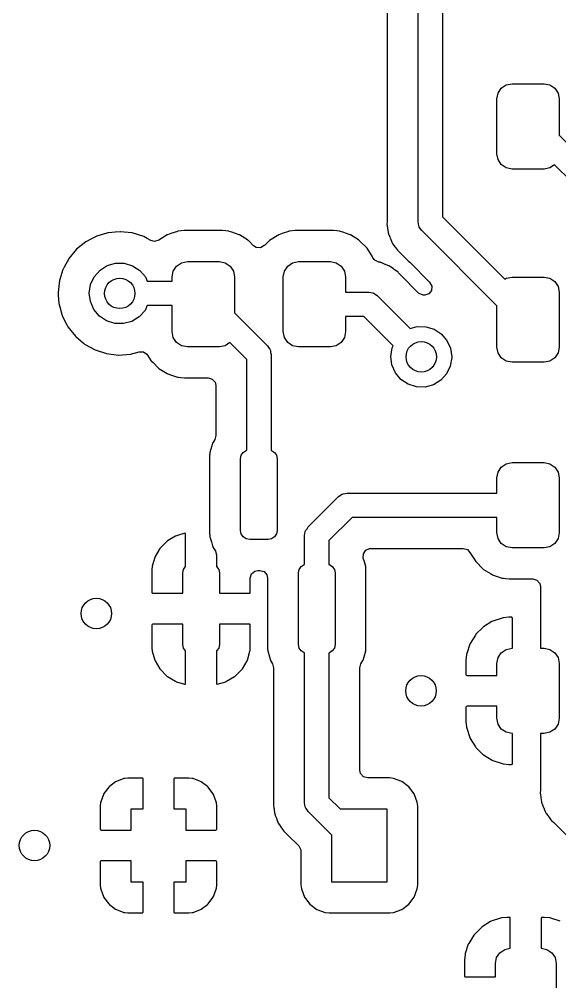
# Model space of a CAD drawing. Extents: x 63 to 234, y -148 to -41.
# Drawn here: x 122.69 to 131.56, y -67.01 to -51.2 of the extents above; entities that cross this region are included whole.
import ezdxf

# ---------------------------------------------------------------- set-up
doc = ezdxf.new("R2010")
doc.units = 0
doc.layers.add('BLACK', color=7, linetype='CONTINUOUS')

msp = doc.modelspace()

# ---------------------------------------------------------------- linework, layer by layer
at = {"layer": 'BLACK', "linetype": 'CONTINUOUS'}
for p, q in [((128.73, -43.2554), (128.73, -54.499)), ((129.238, -54.5279), (129.238, -43.2305)), ((129.638, -43.3136), (129.638, -54.4451)), ((130.605, -52.3322), (130.686, -52.278)), ((130.686, -52.278), (130.782, -52.259)), ((130.782, -52.259), (131.307, -52.259)), ((131.307, -52.259), (131.403, -52.278)), ((131.403, -52.278), (131.484, -52.3322)), ((130.532, -52.509), (130.551, -52.4133)), ((130.551, -52.4133), (130.605, -52.3322)), ((131.484, -52.3322), (131.538, -52.4133)), ((131.538, -52.4133), (131.557, -52.509)), ((130.532, -53.409), (130.532, -52.509)), ((131.557, -52.509), (131.557, -53.1012)), ((131.557, -53.1012), (132.099, -53.6428)), ((130.551, -53.5047), (130.532, -53.409)), ((130.605, -53.5858), (130.551, -53.5047)), ((130.686, -53.64), (130.605, -53.5858)), ((131.479, -53.5889), (131.403, -53.64)), ((131.757, -53.8668), (131.479, -53.5889)), ((130.782, -53.659), (130.686, -53.64)), ((131.307, -53.659), (130.782, -53.659)), ((131.403, -53.64), (131.307, -53.659)), ((128.728, -54.5332), (128.726, -54.5653)), ((128.73, -54.5076), (128.728, -54.5332)), ((128.73, -54.499), (128.73, -54.5076)), ((129.246, -54.5605), (129.238, -54.5279)), ((129.638, -54.4451), (130.662, -55.469)), ((124.262, -54.6964), (124.153, -54.7062)), ((124.344, -54.6888), (124.262, -54.6964)), ((124.35, -54.6895), (124.344, -54.6888)), ((124.535, -54.7089), (124.35, -54.6895)), ((124.35, -54.6895), (124.35, -54.6895)), ((125.285, -54.6847), (125.178, -54.7203)), ((125.292, -54.6825), (125.285, -54.6847)), ((125.285, -54.6847), (125.285, -54.6847)), ((125.299, -54.6818), (125.292, -54.6825)), ((125.394, -54.6718), (125.299, -54.6818)), ((125.299, -54.6818), (125.299, -54.6818)), ((125.398, -54.6715), (125.394, -54.6718)), ((125.394, -54.6718), (125.394, -54.6718)), ((126.023, -54.6715), (125.398, -54.6715)), ((126.078, -54.6771), (126.023, -54.6715)), ((126.121, -54.6815), (126.078, -54.6771)), ((126.128, -54.6822), (126.121, -54.6815)), ((126.121, -54.6815), (126.121, -54.6815)), ((126.134, -54.6844), (126.128, -54.6822)), ((126.176, -54.6981), (126.134, -54.6844)), ((126.134, -54.6844), (126.134, -54.6844)), ((127.11, -54.6847), (127.003, -54.7203)), ((127.117, -54.6825), (127.11, -54.6847)), ((127.11, -54.6847), (127.11, -54.6847)), ((127.124, -54.6818), (127.117, -54.6825)), ((127.219, -54.6718), (127.124, -54.6818)), ((127.124, -54.6818), (127.124, -54.6818)), ((127.223, -54.6715), (127.219, -54.6718)), ((127.219, -54.6718), (127.219, -54.6718)), ((127.848, -54.6715), (127.223, -54.6715)), ((127.903, -54.6771), (127.848, -54.6715)), ((127.946, -54.6815), (127.903, -54.6771)), ((127.953, -54.6822), (127.946, -54.6815)), ((127.946, -54.6815), (127.946, -54.6815)), ((127.959, -54.6844), (127.953, -54.6822)), ((128.001, -54.6981), (127.959, -54.6844)), ((127.959, -54.6844), (127.959, -54.6844)), ((128.726, -54.5653), (128.736, -54.6255)), ((128.736, -54.6255), (128.737, -54.6282)), ((128.737, -54.6282), (128.738, -54.6347)), ((128.738, -54.6347), (128.745, -54.6981)), ((129.25, -54.5937), (129.246, -54.5605)), ((129.256, -54.6034), (129.25, -54.5937)), ((129.258, -54.6146), (129.256, -54.6034)), ((129.279, -54.6408), (129.258, -54.6146)), ((129.297, -54.6691), (129.279, -54.6408)), ((130.532, -55.9043), (129.297, -54.6691)), ((123.782, -54.8542), (123.628, -54.9782)), ((123.875, -54.8055), (123.782, -54.8542)), ((123.952, -54.7655), (123.875, -54.8055)), ((123.957, -54.7626), (123.952, -54.7655)), ((123.952, -54.7655), (123.952, -54.7655)), ((124.054, -54.7341), (123.957, -54.7626)), ((124.141, -54.7085), (124.054, -54.7341)), ((124.147, -54.7068), (124.141, -54.7085)), ((124.141, -54.7085), (124.141, -54.7085)), ((124.153, -54.7062), (124.147, -54.7068)), ((124.153, -54.7062), (124.153, -54.7062)), ((124.541, -54.7095), (124.535, -54.7089)), ((124.535, -54.7089), (124.535, -54.7089)), ((124.73, -54.768), (124.541, -54.7095)), ((124.787, -54.7988), (124.73, -54.768)), ((124.85, -54.8333), (124.787, -54.7988)), ((124.908, -54.8485), (124.85, -54.8333)), ((124.977, -54.8296), (124.908, -54.8485)), ((125.118, -54.7423), (124.977, -54.8296)), ((125.124, -54.7385), (125.118, -54.7423)), ((125.118, -54.7423), (125.118, -54.7423)), ((125.178, -54.7203), (125.124, -54.7385)), ((126.296, -54.7379), (126.176, -54.6981)), ((126.302, -54.7417), (126.296, -54.7379)), ((126.435, -54.8236), (126.302, -54.7417)), ((126.302, -54.7417), (126.302, -54.7417)), ((126.446, -54.8307), (126.435, -54.8236)), ((126.451, -54.8359), (126.446, -54.8307)), ((126.534, -54.9183), (126.451, -54.8359)), ((126.799, -54.8315), (126.713, -54.9173)), ((126.949, -54.7385), (126.799, -54.8315)), ((127.003, -54.7203), (126.949, -54.7385)), ((128.121, -54.7379), (128.001, -54.6981)), ((128.127, -54.7417), (128.121, -54.7379)), ((128.26, -54.8236), (128.127, -54.7417)), ((128.127, -54.7417), (128.127, -54.7417)), ((128.271, -54.8307), (128.26, -54.8236)), ((128.396, -54.9557), (128.271, -54.8307)), ((128.745, -54.6981), (128.748, -54.7052)), ((128.748, -54.7052), (128.749, -54.7079)), ((128.749, -54.7079), (128.753, -54.7242)), ((128.753, -54.7242), (128.754, -54.7267)), ((128.754, -54.7267), (128.755, -54.7342)), ((128.755, -54.7342), (128.772, -54.773)), ((128.772, -54.773), (128.781, -54.7927)), ((128.781, -54.7927), (128.783, -54.7988)), ((128.783, -54.7988), (128.806, -54.8586)), ((123.628, -54.9782), (123.501, -55.1297)), ((126.579, -54.9472), (126.534, -54.9183)), ((126.65, -54.9522), (126.579, -54.9472)), ((126.712, -54.9181), (126.65, -54.9522)), ((126.713, -54.9173), (126.712, -54.9181)), ((128.4, -54.9619), (128.396, -54.9557)), ((128.482, -55.0931), (128.4, -54.9619)), ((128.806, -54.8586), (128.81, -54.8648)), ((128.81, -54.8648), (128.811, -54.8672)), ((128.811, -54.8672), (128.82, -54.882)), ((128.82, -54.882), (128.821, -54.8843)), ((128.821, -54.8843), (128.824, -54.8912)), ((128.824, -54.8912), (128.862, -54.9412)), ((128.862, -54.9412), (128.863, -54.9419)), ((128.863, -54.9419), (128.867, -54.9472)), ((128.867, -54.9472), (128.899, -54.9936)), ((128.899, -54.9936), (128.899, -54.9936)), ((128.899, -54.9936), (128.903, -54.9999)), ((128.903, -54.9999), (128.909, -55.0049)), ((128.909, -55.0049), (128.909, -55.0049)), ((128.909, -55.0049), (128.95, -55.0413)), ((123.498, -55.1351), (123.424, -55.2688)), ((123.501, -55.1297), (123.498, -55.1351)), ((123.498, -55.1351), (123.498, -55.1351)), ((128.49, -55.1061), (128.482, -55.0931)), ((128.492, -55.113), (128.49, -55.1061)), ((128.493, -55.1155), (128.492, -55.113)), ((128.526, -55.1583), (128.493, -55.1155)), ((128.591, -55.187), (128.526, -55.1583)), ((128.95, -55.0413), (128.955, -55.0463)), ((128.955, -55.0463), (129.07, -55.1615)), ((129.07, -55.1615), (129.077, -55.174)), ((123.404, -55.3089), (123.351, -55.4765)), ((123.406, -55.303), (123.404, -55.3089)), ((123.404, -55.3089), (123.404, -55.3089)), ((123.424, -55.2688), (123.406, -55.303)), ((123.919, -55.4277), (124.013, -55.3214)), ((124.013, -55.3214), (124.133, -55.2458)), ((124.133, -55.2458), (124.269, -55.2068)), ((124.269, -55.2068), (124.411, -55.2077)), ((124.411, -55.2077), (124.547, -55.2483)), ((124.547, -55.2483), (124.666, -55.3254)), ((124.666, -55.3254), (124.758, -55.4328)), ((125.217, -55.3343), (125.271, -55.2532)), ((125.271, -55.2532), (125.352, -55.199)), ((125.352, -55.199), (125.448, -55.18)), ((125.448, -55.18), (125.973, -55.18)), ((125.973, -55.18), (126.069, -55.199)), ((126.069, -55.199), (126.15, -55.2532)), ((126.15, -55.2532), (126.204, -55.3343)), ((127.042, -55.3343), (127.096, -55.2532)), ((127.096, -55.2532), (127.177, -55.199)), ((127.177, -55.199), (127.273, -55.18)), ((127.273, -55.18), (127.798, -55.18)), ((127.798, -55.18), (127.894, -55.199)), ((127.894, -55.199), (127.975, -55.2532)), ((127.975, -55.2532), (128.029, -55.3343)), ((128.596, -55.1877), (128.591, -55.187)), ((128.604, -55.1887), (128.596, -55.1877)), ((128.596, -55.1877), (128.596, -55.1877)), ((128.611, -55.1915), (128.604, -55.1887)), ((128.614, -55.1921), (128.611, -55.1915)), ((128.63, -55.1968), (128.614, -55.1921)), ((128.632, -55.1976), (128.63, -55.1968)), ((128.64, -55.199), (128.632, -55.1976)), ((128.698, -55.2252), (128.64, -55.199)), ((128.704, -55.2278), (128.698, -55.2252)), ((128.713, -55.2315), (128.704, -55.2278)), ((128.757, -55.2482), (128.713, -55.2315)), ((128.764, -55.251), (128.757, -55.2482)), ((128.757, -55.2482), (128.757, -55.2482)), ((128.77, -55.2554), (128.764, -55.251)), ((128.772, -55.2566), (128.77, -55.2554)), ((128.787, -55.265), (128.772, -55.2566)), ((128.789, -55.2664), (128.787, -55.265)), ((128.796, -55.2695), (128.789, -55.2664)), ((128.832, -55.2976), (128.796, -55.2695)), ((128.846, -55.3089), (128.832, -55.2976)), ((128.852, -55.3129), (128.846, -55.3089)), ((128.904, -55.3496), (128.852, -55.3129)), ((129.077, -55.174), (129.079, -55.1746)), ((129.079, -55.1746), (129.1, -55.1917)), ((129.1, -55.1917), (129.427, -55.5188)), ((123.351, -55.4765), (123.346, -55.4915)), ((123.859, -55.556), (123.919, -55.4277)), ((124.758, -55.4328), (124.79, -55.5022)), ((125.198, -55.43), (125.217, -55.3343)), ((125.198, -55.5022), (125.198, -55.43)), ((126.204, -55.3343), (126.223, -55.43)), ((126.223, -55.43), (126.223, -56.0222)), ((127.023, -55.43), (127.042, -55.3343)), ((127.023, -56.33), (127.023, -55.43)), ((128.029, -55.3343), (128.048, -55.43)), ((128.048, -55.43), (128.048, -55.68)), ((128.912, -55.3554), (128.904, -55.3495)), ((128.904, -55.3495), (128.904, -55.3496)), ((128.916, -55.3636), (128.912, -55.3554)), ((128.942, -55.3932), (128.916, -55.3636)), ((128.948, -55.3995), (128.942, -55.3932)), ((129.245, -55.6965), (128.948, -55.3995)), ((130.662, -55.469), (130.686, -55.453)), ((130.686, -55.453), (130.782, -55.434)), ((130.782, -55.434), (131.307, -55.434)), ((131.307, -55.434), (131.403, -55.453)), ((131.403, -55.453), (131.484, -55.5072)), ((123.346, -55.4915), (123.324, -55.6881)), ((123.837, -55.6961), (123.859, -55.556)), ((124.79, -55.5022), (125.198, -55.5022)), ((129.427, -55.5188), (129.461, -55.5811)), ((129.461, -55.5811), (129.456, -55.6519)), ((131.484, -55.5072), (131.538, -55.5883)), ((131.538, -55.5883), (131.557, -55.684)), ((123.324, -55.6881), (123.327, -55.7302)), ((123.327, -55.7302), (123.339, -55.8657)), ((123.855, -55.8367), (123.837, -55.6961)), ((128.048, -55.68), (128.427, -55.68)), ((128.427, -55.68), (128.459, -55.6875)), ((128.459, -55.6875), (128.493, -55.6912)), ((128.493, -55.6912), (128.502, -55.6974)), ((128.502, -55.6974), (128.513, -55.6999)), ((128.513, -55.6999), (128.54, -55.7208)), ((128.54, -55.7208), (128.568, -55.7386)), ((128.568, -55.7386), (129.11, -56.2804)), ((129.255, -55.7057), (129.245, -55.6965)), ((129.321, -55.7327), (129.255, -55.7057)), ((129.325, -55.7332), (129.321, -55.7327)), ((129.347, -55.7336), (129.325, -55.7332)), ((129.414, -55.7087), (129.347, -55.7336)), ((129.456, -55.6519), (129.414, -55.7087)), ((131.557, -55.684), (131.557, -56.584)), ((123.339, -55.8657), (123.34, -55.8851)), ((123.34, -55.8851), (123.351, -55.9228)), ((123.351, -55.9228), (123.392, -56.0652)), ((123.913, -55.9664), (123.855, -55.8367)), ((124.79, -55.9022), (124.752, -55.9818)), ((125.198, -55.9022), (124.79, -55.9022)), ((125.198, -56.33), (125.198, -55.9022)), ((130.532, -56.584), (130.532, -55.9043)), ((123.392, -56.0652), (123.395, -56.0752)), ((123.395, -56.0752), (123.398, -56.0807)), ((123.398, -56.0807), (123.467, -56.2166)), ((124.004, -56.0749), (123.913, -55.9664)), ((124.122, -56.1535), (124.004, -56.0749)), ((124.656, -56.0869), (124.536, -56.1611)), ((124.752, -55.9818), (124.656, -56.0869)), ((126.223, -56.0222), (126.765, -56.5638)), ((128.344, -56.08), (128.048, -56.08)), ((128.048, -56.08), (128.048, -56.33)), ((128.828, -56.564), (128.344, -56.08)), ((123.467, -56.2166), (123.485, -56.2512)), ((123.485, -56.2512), (123.608, -56.4062)), ((124.257, -56.1958), (124.122, -56.1535)), ((124.399, -56.1984), (124.257, -56.1958)), ((124.536, -56.1611), (124.399, -56.1984)), ((129.11, -56.2804), (129.222, -56.2482)), ((129.222, -56.2482), (129.364, -56.2491)), ((129.364, -56.2491), (129.5, -56.2897)), ((123.608, -56.4062), (123.613, -56.4101)), ((123.613, -56.4101), (123.613, -56.4101)), ((123.613, -56.4101), (123.739, -56.5172)), ((125.217, -56.4257), (125.198, -56.33)), ((125.271, -56.5068), (125.217, -56.4257)), ((127.042, -56.4257), (127.023, -56.33)), ((127.096, -56.5068), (127.042, -56.4257)), ((128.029, -56.4257), (127.975, -56.5068)), ((128.048, -56.33), (128.029, -56.4257)), ((129.5, -56.2897), (129.619, -56.3668)), ((129.619, -56.3668), (129.711, -56.4742)), ((123.739, -56.5172), (123.759, -56.5343)), ((123.759, -56.5343), (123.931, -56.6308)), ((125.352, -56.561), (125.271, -56.5068)), ((125.448, -56.58), (125.352, -56.561)), ((125.973, -56.58), (125.448, -56.58)), ((126.069, -56.561), (125.973, -56.58)), ((126.145, -56.5099), (126.069, -56.561)), ((126.423, -56.7878), (126.145, -56.5099)), ((126.765, -56.5638), (126.782, -56.5921)), ((126.782, -56.5921), (126.803, -56.6183)), ((127.177, -56.561), (127.096, -56.5068)), ((127.273, -56.58), (127.177, -56.561)), ((127.798, -56.58), (127.273, -56.58)), ((127.894, -56.561), (127.798, -56.58)), ((127.975, -56.5068), (127.894, -56.561)), ((128.812, -56.5974), (128.828, -56.564)), ((129.711, -56.4742), (129.77, -56.6033)), ((130.551, -56.6797), (130.532, -56.584)), ((131.557, -56.584), (131.538, -56.6797)), ((123.931, -56.6308), (124.119, -56.6919)), ((124.119, -56.6919), (124.316, -56.7154)), ((124.316, -56.7154), (124.322, -56.7149)), ((124.322, -56.7149), (124.507, -56.7007)), ((124.322, -56.7149), (124.322, -56.7149)), ((124.507, -56.7007), (124.513, -56.7002)), ((124.507, -56.7007), (124.507, -56.7007)), ((124.513, -56.7002), (124.654, -56.6609)), ((124.654, -56.6609), (124.725, -56.6618)), ((124.725, -56.6618), (124.784, -56.701)), ((124.784, -56.701), (124.795, -56.7159)), ((124.795, -56.7159), (124.85, -56.8043)), ((126.803, -56.6183), (126.806, -56.6295)), ((126.806, -56.6295), (126.812, -56.6392)), ((126.812, -56.6392), (126.816, -56.6724)), ((126.816, -56.6724), (126.823, -56.705)), ((126.823, -56.705), (126.823, -58.2789)), ((128.79, -56.7375), (128.812, -56.5974)), ((128.808, -56.8781), (128.79, -56.7375)), ((129.77, -56.6033), (129.79, -56.7436)), ((129.79, -56.7436), (129.79, -56.7558)), ((130.605, -56.7608), (130.551, -56.6797)), ((131.538, -56.6797), (131.484, -56.7608)), ((124.85, -56.8043), (124.855, -56.8095)), ((124.855, -56.8095), (124.884, -56.8387)), ((124.884, -56.8387), (124.975, -56.9293)), ((126.423, -58.2789), (126.423, -56.7878)), ((128.866, -57.0078), (128.808, -56.8781)), ((129.766, -56.8956), (129.705, -57.0232)), ((129.79, -56.7558), (129.766, -56.8956)), ((130.686, -56.815), (130.605, -56.7608)), ((130.782, -56.834), (130.686, -56.815)), ((131.307, -56.834), (130.782, -56.834)), ((131.403, -56.815), (131.307, -56.834)), ((131.484, -56.7608), (131.403, -56.815)), ((124.975, -56.9293), (124.981, -56.9331)), ((124.981, -56.9331), (124.981, -56.9331)), ((124.981, -56.9331), (125.118, -57.0177)), ((125.118, -57.0177), (125.125, -57.0221)), ((125.125, -57.0221), (125.205, -57.0486)), ((125.205, -57.0486), (125.287, -57.0756)), ((128.957, -57.1163), (128.866, -57.0078)), ((129.705, -57.0232), (129.609, -57.1283)), ((125.287, -57.0756), (125.287, -57.0756)), ((125.287, -57.0756), (125.293, -57.0778)), ((125.293, -57.0778), (125.3, -57.0785)), ((125.3, -57.0785), (125.3, -57.0785)), ((125.3, -57.0785), (125.343, -57.0829)), ((125.343, -57.0829), (125.398, -57.0885)), ((125.398, -57.0885), (125.788, -57.0885)), ((125.788, -57.0885), (125.857, -57.1085)), ((125.857, -57.1085), (125.903, -57.1622)), ((125.903, -57.1622), (125.914, -57.2145)), ((125.914, -57.2145), (125.914, -58.0353)), ((129.075, -57.1949), (128.957, -57.1163)), ((129.21, -57.2372), (129.075, -57.1949)), ((129.489, -57.2025), (129.352, -57.2398)), ((129.609, -57.1283), (129.489, -57.2025)), ((129.352, -57.2398), (129.21, -57.2372)), ((125.862, -58.163), (125.85, -58.2036)), ((125.864, -58.1554), (125.862, -58.163)), ((125.862, -58.163), (125.862, -58.163)), ((125.897, -58.0994), (125.864, -58.1554)), ((125.914, -58.0353), (125.897, -58.0994)), ((125.817, -58.3216), (125.815, -58.3484)), ((125.85, -58.2036), (125.817, -58.3152)), ((125.817, -58.3152), (125.817, -58.3216)), ((125.817, -58.3216), (125.817, -58.3216)), ((126.334, -58.3616), (126.367, -58.3129)), ((126.367, -58.3129), (126.416, -58.2804)), ((126.416, -58.2804), (126.423, -58.2789)), ((126.823, -58.2789), (126.83, -58.2804)), ((126.83, -58.2804), (126.879, -58.3129)), ((126.879, -58.3129), (126.912, -58.3616)), ((125.815, -58.3484), (125.814, -58.3525)), ((125.814, -58.3525), (125.814, -59.6605)), ((126.323, -58.419), (126.334, -58.3616)), ((126.323, -59.594), (126.323, -58.419)), ((126.912, -58.3616), (126.923, -58.419)), ((126.923, -58.419), (126.923, -59.594)), ((130.686, -58.501), (130.782, -58.482)), ((130.782, -58.482), (131.307, -58.482)), ((131.307, -58.482), (131.403, -58.501)), ((130.532, -58.732), (130.551, -58.6363)), ((130.551, -58.6363), (130.605, -58.5552)), ((130.605, -58.5552), (130.686, -58.501)), ((131.403, -58.501), (131.484, -58.5552)), ((131.484, -58.5552), (131.538, -58.6363)), ((131.538, -58.6363), (131.557, -58.732)), ((130.532, -58.982), (130.532, -58.732)), ((131.557, -58.732), (131.557, -59.632)), ((127.432, -59.5384), (127.93, -59.0403)), ((127.93, -59.0403), (127.958, -59.0226)), ((127.958, -59.0226), (127.984, -59.0018)), ((127.984, -59.0018), (127.995, -58.9992)), ((127.995, -58.9992), (128.005, -58.9931)), ((128.005, -58.9931), (128.038, -58.9894)), ((128.038, -58.9894), (128.071, -58.982)), ((128.071, -58.982), (130.532, -58.982)), ((128.154, -59.382), (127.773, -59.7626)), ((130.532, -59.382), (128.154, -59.382)), ((130.532, -59.632), (130.532, -59.382)), ((126.334, -59.6514), (126.323, -59.594)), ((126.923, -59.594), (126.912, -59.6514)), ((127.39, -59.604), (127.393, -59.5928)), ((127.393, -59.5928), (127.414, -59.5667)), ((127.414, -59.5667), (127.432, -59.5384)), ((125.253, -59.6894), (125.123, -59.7659)), ((125.267, -59.6831), (125.253, -59.6894)), ((125.407, -59.6425), (125.267, -59.6831)), ((125.415, -59.6436), (125.407, -59.6425)), ((125.419, -59.6571), (125.415, -59.6436)), ((125.419, -60.1866), (125.419, -59.6571)), ((125.814, -59.6605), (125.815, -59.6629)), ((125.815, -59.6629), (125.815, -59.663)), ((125.815, -59.663), (125.817, -59.6894)), ((125.817, -59.6894), (125.817, -59.6978)), ((125.817, -59.6978), (125.842, -59.784)), ((126.367, -59.7001), (126.334, -59.6514)), ((126.416, -59.7326), (126.367, -59.7001)), ((126.473, -59.744), (126.416, -59.7326)), ((126.773, -59.744), (126.473, -59.744)), ((126.83, -59.7326), (126.773, -59.744)), ((126.879, -59.7001), (126.83, -59.7326)), ((126.912, -59.6514), (126.879, -59.7001)), ((127.373, -59.6795), (127.38, -59.6469)), ((127.373, -60.1539), (127.373, -59.6795)), ((127.38, -59.6469), (127.384, -59.6137)), ((127.384, -59.6137), (127.39, -59.604)), ((130.551, -59.7277), (130.532, -59.632)), ((130.605, -59.8088), (130.551, -59.7277)), ((131.538, -59.7277), (131.484, -59.8088)), ((131.557, -59.632), (131.538, -59.7277)), ((124.995, -59.8943), (124.918, -60.0238)), ((125.005, -59.8819), (124.995, -59.8943)), ((125.111, -59.7756), (125.005, -59.8819)), ((125.123, -59.7659), (125.111, -59.7756)), ((125.842, -59.784), (125.86, -59.846)), ((125.86, -59.846), (125.864, -59.8576)), ((125.864, -59.8576), (125.868, -59.8644)), ((125.868, -59.8644), (125.909, -59.9347)), ((127.773, -59.7626), (127.773, -60.1539)), ((128.377, -59.921), (128.442, -59.8917)), ((128.442, -59.8917), (128.459, -59.8905)), ((128.459, -59.8905), (129.981, -59.8905)), ((129.981, -59.8905), (130.049, -59.9105)), ((130.049, -59.9105), (130.089, -59.9567)), ((130.686, -59.863), (130.605, -59.8088)), ((130.782, -59.882), (130.686, -59.863)), ((131.307, -59.882), (130.782, -59.882)), ((131.403, -59.863), (131.307, -59.882)), ((131.484, -59.8088), (131.403, -59.863)), ((124.912, -60.0382), (124.87, -60.1841)), ((124.918, -60.0238), (124.912, -60.0382)), ((125.909, -59.9347), (125.927, -59.9988)), ((125.927, -59.9988), (125.927, -60.1866)), ((128.338, -60.0517), (128.339, -59.9807)), ((128.356, -60.1115), (128.338, -60.0517)), ((128.339, -59.9807), (128.377, -59.921)), ((130.089, -59.9567), (130.09, -59.9559)), ((130.09, -59.9559), (130.184, -60.1063)), ((124.867, -60.1967), (124.865, -60.2251)), ((124.865, -60.2251), (124.865, -60.23)), ((124.865, -60.23), (124.865, -60.6094)), ((124.87, -60.1841), (124.867, -60.1967)), ((125.384, -60.2366), (125.417, -60.1879)), ((125.417, -60.1879), (125.419, -60.1866)), ((125.927, -60.1866), (125.929, -60.1879)), ((125.929, -60.1879), (125.962, -60.2366)), ((127.284, -60.2366), (127.317, -60.1879)), ((127.317, -60.1879), (127.366, -60.1554)), ((127.366, -60.1554), (127.373, -60.1539)), ((127.773, -60.1539), (127.78, -60.1554)), ((127.78, -60.1554), (127.829, -60.1879)), ((127.829, -60.1879), (127.862, -60.2366)), ((128.379, -60.1902), (128.356, -60.1115)), ((128.379, -60.1966), (128.379, -60.1902)), ((128.381, -60.225), (128.379, -60.1966)), ((128.379, -60.1966), (128.379, -60.1966)), ((128.381, -60.2275), (128.381, -60.225)), ((128.381, -61.5355), (128.381, -60.2275)), ((130.184, -60.1063), (130.309, -60.2313)), ((125.373, -60.294), (125.384, -60.2366)), ((125.373, -60.6275), (125.373, -60.294)), ((125.962, -60.2366), (125.973, -60.294)), ((125.973, -60.294), (125.973, -60.6275)), ((126.481, -60.3785), (126.501, -60.3104)), ((126.481, -60.614), (126.481, -60.3785)), ((126.501, -60.3104), (126.555, -60.2639)), ((126.555, -60.2639), (126.607, -60.2525)), ((126.607, -60.2525), (126.638, -60.2525)), ((126.638, -60.2525), (126.707, -60.2725)), ((126.707, -60.2725), (126.753, -60.3262)), ((126.753, -60.3262), (126.764, -60.3785)), ((126.764, -60.3785), (126.764, -61.5355)), ((127.273, -60.294), (127.284, -60.2366)), ((127.273, -61.469), (127.273, -60.294)), ((127.862, -60.2366), (127.873, -60.294)), ((127.873, -60.294), (127.873, -61.469)), ((130.309, -60.2313), (130.315, -60.2351)), ((130.315, -60.2351), (130.315, -60.2351)), ((130.315, -60.2351), (130.428, -60.3047)), ((130.428, -60.3047), (130.459, -60.3241)), ((130.459, -60.3241), (130.539, -60.3506)), ((130.539, -60.3506), (130.621, -60.3776)), ((130.621, -60.3776), (130.621, -60.3776)), ((130.621, -60.3776), (130.627, -60.3798)), ((130.627, -60.3798), (130.634, -60.3805)), ((130.634, -60.3805), (130.634, -60.3805)), ((130.634, -60.3805), (130.677, -60.3849)), ((130.677, -60.3849), (130.732, -60.3905)), ((130.732, -60.3905), (131.123, -60.3905)), ((131.123, -60.3905), (131.191, -60.4105)), ((131.191, -60.4105), (131.237, -60.4642)), ((131.237, -60.4642), (131.249, -60.5165)), ((131.249, -60.5165), (131.249, -61.53)), ((124.865, -60.6094), (124.869, -60.6246)), ((124.869, -60.6246), (124.871, -60.6258)), ((124.871, -60.6258), (124.879, -60.6275)), ((124.879, -60.6275), (125.373, -60.6275)), ((125.973, -60.6275), (126.463, -60.6275)), ((126.463, -60.6275), (126.478, -60.623)), ((126.478, -60.623), (126.479, -60.6216)), ((126.479, -60.6216), (126.481, -60.614)), ((124.867, -61.1414), (124.865, -61.149)), ((124.865, -61.149), (124.865, -61.533)), ((124.868, -61.14), (124.867, -61.1414)), ((124.883, -61.1355), (124.868, -61.14)), ((125.373, -61.1355), (124.883, -61.1355)), ((125.373, -61.469), (125.373, -61.1355)), ((126.467, -61.1355), (125.973, -61.1355)), ((125.973, -61.1355), (125.973, -61.469)), ((126.475, -61.1372), (126.467, -61.1355)), ((126.477, -61.1384), (126.475, -61.1372)), ((126.481, -61.1536), (126.477, -61.1384)), ((126.481, -61.533), (126.481, -61.1536)), ((130.314, -61.1781), (130.303, -61.1871)), ((130.452, -61.0928), (130.314, -61.1781)), ((130.465, -61.0866), (130.452, -61.0928)), ((130.619, -61.0351), (130.465, -61.0866)), ((130.633, -61.0323), (130.619, -61.0351)), ((130.728, -61.0223), (130.633, -61.0323)), ((130.735, -61.022), (130.728, -61.0223)), ((130.777, -61.022), (130.735, -61.022)), ((130.785, -61.0237), (130.777, -61.022)), ((130.786, -61.0249), (130.785, -61.0237)), ((130.79, -61.0401), (130.786, -61.0249)), ((130.79, -61.53), (130.79, -61.0401)), ((130.179, -61.3132), (130.094, -61.4512)), ((130.188, -61.3018), (130.179, -61.3132)), ((130.303, -61.1871), (130.188, -61.3018)), ((125.384, -61.5264), (125.373, -61.469)), ((125.973, -61.469), (125.962, -61.5264)), ((127.284, -61.5264), (127.273, -61.469)), ((127.873, -61.469), (127.862, -61.5264)), ((130.088, -61.4644), (130.037, -61.6187)), ((130.094, -61.4512), (130.088, -61.4644)), ((124.865, -61.533), (124.865, -61.5379)), ((124.865, -61.5379), (124.867, -61.5663)), ((124.867, -61.5663), (124.87, -61.5789)), ((124.87, -61.5789), (124.912, -61.7248)), ((125.417, -61.5751), (125.384, -61.5264)), ((125.419, -61.5764), (125.417, -61.5751)), ((125.419, -62.1116), (125.419, -61.5764)), ((125.929, -61.5751), (125.927, -61.5764)), ((125.927, -61.5764), (125.927, -62.1059)), ((125.962, -61.5264), (125.929, -61.5751)), ((126.434, -61.7248), (126.476, -61.5789)), ((126.476, -61.5789), (126.479, -61.5663)), ((126.479, -61.5663), (126.481, -61.5379)), ((126.481, -61.5379), (126.481, -61.533)), ((126.764, -61.5355), (126.765, -61.5379)), ((126.765, -61.5379), (126.765, -61.538)), ((126.765, -61.538), (126.767, -61.5663)), ((126.767, -61.5663), (126.767, -61.5728)), ((126.767, -61.5728), (126.796, -61.6711)), ((127.317, -61.5751), (127.284, -61.5264)), ((127.366, -61.6076), (127.317, -61.5751)), ((127.373, -61.6091), (127.366, -61.6076)), ((127.373, -64.07), (127.373, -61.6091)), ((127.78, -61.6076), (127.773, -61.6091)), ((127.773, -61.6091), (127.773, -63.9872)), ((127.829, -61.5751), (127.78, -61.6076)), ((127.862, -61.5264), (127.829, -61.5751)), ((128.35, -61.6711), (128.379, -61.5728)), ((128.379, -61.5663), (128.381, -61.538)), ((128.379, -61.5728), (128.379, -61.5663)), ((128.381, -61.5379), (128.381, -61.5355)), ((128.381, -61.538), (128.381, -61.5379)), ((130.034, -61.6321), (130.024, -61.7264)), ((130.037, -61.6187), (130.034, -61.6321)), ((130.551, -61.6843), (130.605, -61.6032)), ((130.605, -61.6032), (130.686, -61.549)), ((130.686, -61.549), (130.782, -61.53)), ((130.782, -61.53), (130.79, -61.53)), ((131.249, -61.53), (131.307, -61.53)), ((131.307, -61.53), (131.403, -61.549)), ((131.403, -61.549), (131.484, -61.6032)), ((131.484, -61.6032), (131.538, -61.6843)), ((124.912, -61.7248), (124.918, -61.7392)), ((124.918, -61.7392), (124.995, -61.8687)), ((126.351, -61.8687), (126.428, -61.7392)), ((126.428, -61.7392), (126.434, -61.7248)), ((126.796, -61.6711), (126.812, -61.7248)), ((126.812, -61.7248), (126.814, -61.7326)), ((126.814, -61.7326), (126.847, -61.7886)), ((126.847, -61.7886), (126.864, -61.8527)), ((128.281, -61.8527), (128.299, -61.7886)), ((128.299, -61.7886), (128.332, -61.7326)), ((128.332, -61.7326), (128.334, -61.7248)), ((128.334, -61.7248), (128.35, -61.6711)), ((130.024, -61.7264), (130.024, -61.7329)), ((130.024, -61.7329), (130.024, -61.9579)), ((130.532, -61.78), (130.551, -61.6843)), ((130.532, -61.976), (130.532, -61.78)), ((131.538, -61.6843), (131.557, -61.78)), ((131.557, -61.78), (131.557, -62.68)), ((124.995, -61.8687), (125.005, -61.8811)), ((125.005, -61.8811), (125.111, -61.9874)), ((126.235, -61.9874), (126.341, -61.8811)), ((126.341, -61.8811), (126.351, -61.8687)), ((126.864, -61.8527), (126.864, -64.0411)), ((128.281, -63.5355), (128.281, -61.8527)), ((130.024, -61.9579), (130.028, -61.9731)), ((125.111, -61.9874), (125.123, -61.9971)), ((125.123, -61.9971), (125.253, -62.0736)), ((125.253, -62.0736), (125.267, -62.0799)), ((125.267, -62.0799), (125.402, -62.1189)), ((125.402, -62.1189), (125.416, -62.1189)), ((125.416, -62.1189), (125.419, -62.1116)), ((125.927, -62.1059), (125.931, -62.1194)), ((125.931, -62.1194), (125.939, -62.1205)), ((125.939, -62.1205), (126.079, -62.0799)), ((126.079, -62.0799), (126.093, -62.0736)), ((126.093, -62.0736), (126.223, -61.9971)), ((126.223, -61.9971), (126.235, -61.9874)), ((130.028, -61.9731), (130.03, -61.9743)), ((130.03, -61.9743), (130.038, -61.976)), ((130.038, -61.976), (130.532, -61.976)), ((130.026, -62.4899), (130.024, -62.4975)), ((130.024, -62.4975), (130.024, -62.7271)), ((130.027, -62.4885), (130.026, -62.4899)), ((130.042, -62.484), (130.027, -62.4885)), ((130.532, -62.484), (130.042, -62.484)), ((130.532, -62.68), (130.532, -62.484)), ((130.024, -62.7271), (130.024, -62.7336)), ((130.024, -62.7336), (130.034, -62.8292)), ((130.551, -62.7757), (130.532, -62.68)), ((131.557, -62.68), (131.538, -62.7757)), ((130.034, -62.8292), (130.037, -62.8426)), ((130.037, -62.8426), (130.089, -62.9968)), ((130.605, -62.8568), (130.551, -62.7757)), ((130.686, -62.911), (130.605, -62.8568)), ((130.782, -62.93), (130.686, -62.911)), ((131.403, -62.911), (131.307, -62.93)), ((131.484, -62.8568), (131.403, -62.911)), ((131.538, -62.7757), (131.484, -62.8568)), ((130.089, -62.9968), (130.095, -63.01)), ((130.095, -63.01), (130.18, -63.1478)), ((130.79, -62.93), (130.782, -62.93)), ((130.79, -63.4245), (130.79, -62.93)), ((131.307, -62.93), (131.249, -62.93)), ((131.249, -62.93), (131.249, -63.8521)), ((130.18, -63.1478), (130.189, -63.1592)), ((130.189, -63.1592), (130.304, -63.2737)), ((130.304, -63.2737), (130.315, -63.2828)), ((130.315, -63.2828), (130.453, -63.3678)), ((130.453, -63.3678), (130.466, -63.374)), ((130.466, -63.374), (130.621, -63.4251)), ((128.293, -63.5878), (128.281, -63.5355)), ((130.621, -63.4251), (130.634, -63.428)), ((130.634, -63.428), (130.728, -63.4377)), ((130.728, -63.4377), (130.735, -63.438)), ((130.735, -63.438), (130.772, -63.438)), ((130.772, -63.438), (130.788, -63.4335)), ((130.788, -63.4335), (130.789, -63.4321)), ((130.789, -63.4321), (130.79, -63.4245)), ((124.405, -63.6715), (124.285, -63.7167)), ((124.421, -63.6679), (124.405, -63.6715)), ((124.472, -63.6624), (124.421, -63.6679)), ((124.478, -63.662), (124.472, -63.6624)), ((124.705, -63.662), (124.478, -63.662)), ((124.713, -63.6637), (124.705, -63.662)), ((124.715, -63.6649), (124.713, -63.6637)), ((124.719, -63.6801), (124.715, -63.6649)), ((124.719, -64.17), (124.719, -63.6801)), ((125.229, -63.6679), (125.227, -63.6755)), ((125.227, -63.6755), (125.227, -64.17)), ((125.23, -63.6665), (125.229, -63.6679)), ((125.245, -63.662), (125.23, -63.6665)), ((125.468, -63.662), (125.245, -63.662)), ((125.474, -63.6624), (125.468, -63.662)), ((125.525, -63.6679), (125.474, -63.6624)), ((125.541, -63.6715), (125.525, -63.6679)), ((125.661, -63.7167), (125.541, -63.6715)), ((128.339, -63.6415), (128.293, -63.5878)), ((128.407, -63.6615), (128.339, -63.6415)), ((128.771, -63.6615), (128.407, -63.6615)), ((128.833, -63.6683), (128.771, -63.6615)), ((128.97, -63.7194), (128.833, -63.6683)), ((124.155, -63.8143), (124.078, -63.9164)), ((124.167, -63.8017), (124.155, -63.8143)), ((124.269, -63.7252), (124.167, -63.8017)), ((124.285, -63.7167), (124.269, -63.7252)), ((125.677, -63.7252), (125.661, -63.7167)), ((125.779, -63.8017), (125.677, -63.7252)), ((125.791, -63.8143), (125.779, -63.8017)), ((125.868, -63.9164), (125.791, -63.8143)), ((129.086, -63.8067), (128.97, -63.7194)), ((129.174, -63.9233), (129.086, -63.8067)), ((131.248, -63.8607), (131.245, -63.9043)), ((131.249, -63.8521), (131.248, -63.8607)), ((124.07, -63.9319), (124.025, -64.0524)), ((124.078, -63.9164), (124.07, -63.9319)), ((125.876, -63.9319), (125.868, -63.9164)), ((125.921, -64.0524), (125.876, -63.9319)), ((127.773, -63.9872), (127.956, -64.17)), ((129.225, -64.0597), (129.174, -63.9233)), ((131.245, -63.9043), (131.244, -63.9184)), ((131.244, -63.9184), (131.246, -63.9258)), ((131.246, -63.9258), (131.246, -63.9258)), ((131.246, -63.9258), (131.255, -63.9813)), ((131.255, -63.9813), (131.256, -63.9878)), ((131.256, -63.9878), (131.264, -64.0512)), ((124.021, -64.0676), (124.015, -64.1185)), ((124.015, -64.1185), (124.015, -64.1253)), ((124.015, -64.1253), (124.015, -64.4979)), ((124.025, -64.0524), (124.021, -64.0676)), ((124.523, -64.516), (124.523, -64.17)), ((124.523, -64.17), (124.719, -64.17)), ((125.227, -64.17), (125.423, -64.17)), ((125.423, -64.17), (125.423, -64.516)), ((125.925, -64.0676), (125.921, -64.0524)), ((125.931, -64.1185), (125.925, -64.0676)), ((125.931, -64.1253), (125.931, -64.1185)), ((125.931, -64.5025), (125.931, -64.1253)), ((126.861, -64.0942), (126.86, -64.1074)), ((126.86, -64.1074), (126.868, -64.1519)), ((126.864, -64.0497), (126.861, -64.0942)), ((126.864, -64.0411), (126.864, -64.0497)), ((126.868, -64.1519), (126.871, -64.1703)), ((126.871, -64.1703), (126.872, -64.1768)), ((126.872, -64.1768), (126.88, -64.2402)), ((127.38, -64.1026), (127.373, -64.07)), ((127.384, -64.1358), (127.38, -64.1026)), ((127.39, -64.1455), (127.384, -64.1358)), ((127.393, -64.1567), (127.39, -64.1455)), ((127.414, -64.1829), (127.393, -64.1567)), ((127.431, -64.2112), (127.414, -64.1829)), ((127.956, -64.17), (128.723, -64.17)), ((128.723, -64.17), (128.723, -65.37)), ((129.231, -64.1219), (129.225, -64.0597)), ((129.231, -65.4181), (129.231, -64.1219)), ((131.264, -64.0512), (131.267, -64.0583)), ((131.267, -64.0583), (131.267, -64.061)), ((131.267, -64.061), (131.272, -64.0773)), ((131.272, -64.0773), (131.272, -64.0798)), ((131.272, -64.0798), (131.274, -64.0873)), ((131.274, -64.0873), (131.287, -64.1185)), ((131.287, -64.1185), (131.299, -64.1458)), ((131.299, -64.1458), (131.302, -64.1519)), ((131.302, -64.1519), (131.32, -64.1997)), ((126.88, -64.2402), (126.883, -64.2473)), ((126.883, -64.2473), (126.883, -64.25)), ((126.883, -64.25), (126.888, -64.2663)), ((126.888, -64.2663), (126.888, -64.2688)), ((126.888, -64.2688), (126.89, -64.2763)), ((126.89, -64.2763), (126.9, -64.3003)), ((126.9, -64.3003), (126.915, -64.3348)), ((126.915, -64.3348), (126.918, -64.3409)), ((126.918, -64.3409), (126.941, -64.4007)), ((127.823, -64.6028), (127.431, -64.2112)), ((131.32, -64.1997), (131.325, -64.2117)), ((131.325, -64.2117), (131.329, -64.2179)), ((131.329, -64.2179), (131.33, -64.2203)), ((131.33, -64.2203), (131.338, -64.2351)), ((131.338, -64.2351), (131.34, -64.2374)), ((131.34, -64.2374), (131.343, -64.2443)), ((131.343, -64.2443), (131.373, -64.2832)), ((131.373, -64.2832), (131.382, -64.295)), ((131.382, -64.295), (131.385, -64.3003)), ((131.385, -64.3003), (131.417, -64.3467)), ((124.015, -64.4979), (124.019, -64.5131)), ((126.941, -64.4007), (126.945, -64.4069)), ((126.945, -64.4069), (126.946, -64.4093)), ((126.946, -64.4093), (126.954, -64.4241)), ((126.954, -64.4241), (126.956, -64.4264)), ((126.956, -64.4264), (126.959, -64.4333)), ((126.959, -64.4333), (126.99, -64.4735)), ((126.99, -64.4735), (126.998, -64.484)), ((126.998, -64.484), (127.001, -64.4893)), ((127.001, -64.4893), (127.033, -64.5357)), ((131.417, -64.3467), (131.417, -64.3467)), ((131.417, -64.3467), (131.422, -64.353)), ((131.422, -64.353), (131.427, -64.358)), ((131.427, -64.358), (131.427, -64.358)), ((131.427, -64.358), (131.468, -64.3944)), ((131.468, -64.3944), (131.473, -64.3994)), ((131.473, -64.3994), (132.808, -65.7344)), ((124.019, -64.5131), (124.021, -64.5143)), ((124.021, -64.5143), (124.029, -64.516)), ((124.029, -64.516), (124.523, -64.516)), ((125.423, -64.516), (125.913, -64.516)), ((125.913, -64.516), (125.928, -64.5115)), ((125.928, -64.5115), (125.929, -64.5101)), ((125.929, -64.5101), (125.931, -64.5025)), ((127.033, -64.5357), (127.033, -64.5357)), ((127.033, -64.5357), (127.038, -64.542)), ((127.038, -64.542), (127.043, -64.547)), ((127.043, -64.547), (127.043, -64.547)), ((127.043, -64.547), (127.084, -64.5834)), ((127.084, -64.5834), (127.089, -64.5884)), ((127.089, -64.5884), (127.278, -64.7766)), ((127.823, -65.37), (127.823, -64.6028)), ((127.278, -64.7766), (127.312, -64.8389)), ((127.312, -64.8389), (127.314, -64.8657)), ((127.314, -64.8657), (127.314, -65.4181)), ((124.017, -65.0299), (124.015, -65.0375)), ((124.015, -65.0375), (124.015, -65.4147)), ((124.018, -65.0285), (124.017, -65.0299)), ((124.033, -65.024), (124.018, -65.0285)), ((124.523, -65.024), (124.033, -65.024)), ((124.523, -65.37), (124.523, -65.024)), ((125.917, -65.024), (125.423, -65.024)), ((125.423, -65.024), (125.423, -65.37)), ((125.925, -65.0257), (125.917, -65.024)), ((125.927, -65.0269), (125.925, -65.0257)), ((125.931, -65.0421), (125.927, -65.0269)), ((125.931, -65.4147), (125.931, -65.0421)), ((124.015, -65.4147), (124.015, -65.4215)), ((124.015, -65.4215), (124.021, -65.4724)), ((124.719, -65.37), (124.523, -65.37)), ((124.719, -65.8645), (124.719, -65.37)), ((125.423, -65.37), (125.227, -65.37)), ((125.227, -65.37), (125.227, -65.8599)), ((125.925, -65.4724), (125.931, -65.4215)), ((125.931, -65.4215), (125.931, -65.4147)), ((127.314, -65.4181), (127.321, -65.4803)), ((128.723, -65.37), (127.823, -65.37)), ((129.225, -65.4803), (129.231, -65.4181)), ((124.021, -65.4724), (124.025, -65.4876)), ((124.025, -65.4876), (124.07, -65.6081)), ((125.876, -65.6081), (125.921, -65.4876)), ((125.921, -65.4876), (125.925, -65.4724)), ((127.321, -65.4803), (127.372, -65.6167)), ((129.174, -65.6167), (129.225, -65.4803)), ((124.07, -65.6081), (124.078, -65.6236)), ((124.078, -65.6236), (124.155, -65.7257)), ((124.155, -65.7257), (124.167, -65.7383)), ((124.167, -65.7383), (124.269, -65.8148)), ((125.677, -65.8148), (125.779, -65.7383)), ((125.779, -65.7383), (125.791, -65.7257)), ((125.791, -65.7257), (125.868, -65.6236)), ((125.868, -65.6236), (125.876, -65.6081)), ((127.372, -65.6167), (127.46, -65.7333)), ((127.46, -65.7333), (127.576, -65.8206)), ((128.97, -65.8206), (129.086, -65.7333)), ((129.086, -65.7333), (129.174, -65.6167)), ((124.269, -65.8148), (124.285, -65.8233)), ((124.285, -65.8233), (124.405, -65.8685)), ((124.405, -65.8685), (124.421, -65.8721)), ((124.421, -65.8721), (124.472, -65.8776)), ((124.472, -65.8776), (124.478, -65.878)), ((124.478, -65.878), (124.701, -65.878)), ((124.701, -65.878), (124.716, -65.8735)), ((124.716, -65.8735), (124.717, -65.8721)), ((124.717, -65.8721), (124.719, -65.8645)), ((125.227, -65.8599), (125.231, -65.8751)), ((125.231, -65.8751), (125.233, -65.8763)), ((125.233, -65.8763), (125.241, -65.878)), ((125.241, -65.878), (125.468, -65.878)), ((125.468, -65.878), (125.474, -65.8776)), ((125.474, -65.8776), (125.525, -65.8721)), ((125.525, -65.8721), (125.541, -65.8685)), ((125.541, -65.8685), (125.661, -65.8233)), ((125.661, -65.8233), (125.677, -65.8148)), ((127.576, -65.8206), (127.713, -65.8717)), ((127.713, -65.8717), (127.775, -65.8785)), ((127.775, -65.8785), (128.771, -65.8785)), ((128.771, -65.8785), (128.833, -65.8717)), ((128.833, -65.8717), (128.97, -65.8206)), ((130.427, -66.0208), (130.289, -66.1061)), ((130.44, -66.0146), (130.427, -66.0208)), ((130.594, -65.9631), (130.44, -66.0146)), ((130.608, -65.9603), (130.594, -65.9631)), ((130.703, -65.9503), (130.608, -65.9603)), ((130.71, -65.95), (130.703, -65.9503)), ((130.739, -65.95), (130.71, -65.95)), ((130.747, -65.9517), (130.739, -65.95)), ((130.749, -65.9529), (130.747, -65.9517)), ((130.753, -65.9681), (130.749, -65.9529)), ((130.753, -66.4588), (130.753, -65.9681)), ((131.263, -65.9559), (131.261, -65.9635)), ((131.261, -65.9635), (131.261, -66.4588)), ((131.264, -65.9545), (131.263, -65.9559)), ((131.279, -65.95), (131.264, -65.9545)), ((131.304, -65.95), (131.279, -65.95)), ((131.311, -65.9503), (131.304, -65.95)), ((131.405, -65.96), (131.311, -65.9503)), ((131.418, -65.9629), (131.405, -65.96)), ((131.573, -66.014), (131.418, -65.9629)), ((130.163, -66.2298), (130.154, -66.2412)), ((130.278, -66.1151), (130.163, -66.2298)), ((130.289, -66.1061), (130.278, -66.1151)), ((130.063, -66.3924), (130.012, -66.5467)), ((130.069, -66.3792), (130.063, -66.3924)), ((130.154, -66.2412), (130.069, -66.3792)), ((130.012, -66.5467), (130.009, -66.5601)), ((130.526, -66.6123), (130.58, -66.5312)), ((130.58, -66.5312), (130.661, -66.477)), ((130.661, -66.477), (130.753, -66.4588)), ((131.261, -66.4588), (131.353, -66.477)), ((131.353, -66.477), (131.434, -66.5312)), ((131.434, -66.5312), (131.488, -66.6123)), ((130.009, -66.5601), (129.999, -66.6544)), ((129.999, -66.6544), (129.999, -66.6609)), ((129.999, -66.6609), (129.999, -66.9109)), ((130.507, -66.708), (130.526, -66.6123)), ((130.507, -66.929), (130.507, -66.708)), ((131.488, -66.6123), (131.507, -66.708)), ((131.507, -66.708), (131.507, -67.658)), ((129.999, -66.9109), (130.003, -66.9261)), ((130.003, -66.9261), (130.005, -66.9273)), ((130.005, -66.9273), (130.013, -66.929)), ((130.013, -66.929), (130.507, -66.929))]:
    msp.add_line(p, q, dxfattribs=at)
at = {"layer": 'BLACK'}
for centre in [(124.337, -55.7022), (129.29, -56.7436), (123.952, -60.96), (129.286, -62.23), (122.936, -64.77)]:
    msp.add_circle(centre, 0.25, dxfattribs=at)

doc.saveas('drawing.dxf')
